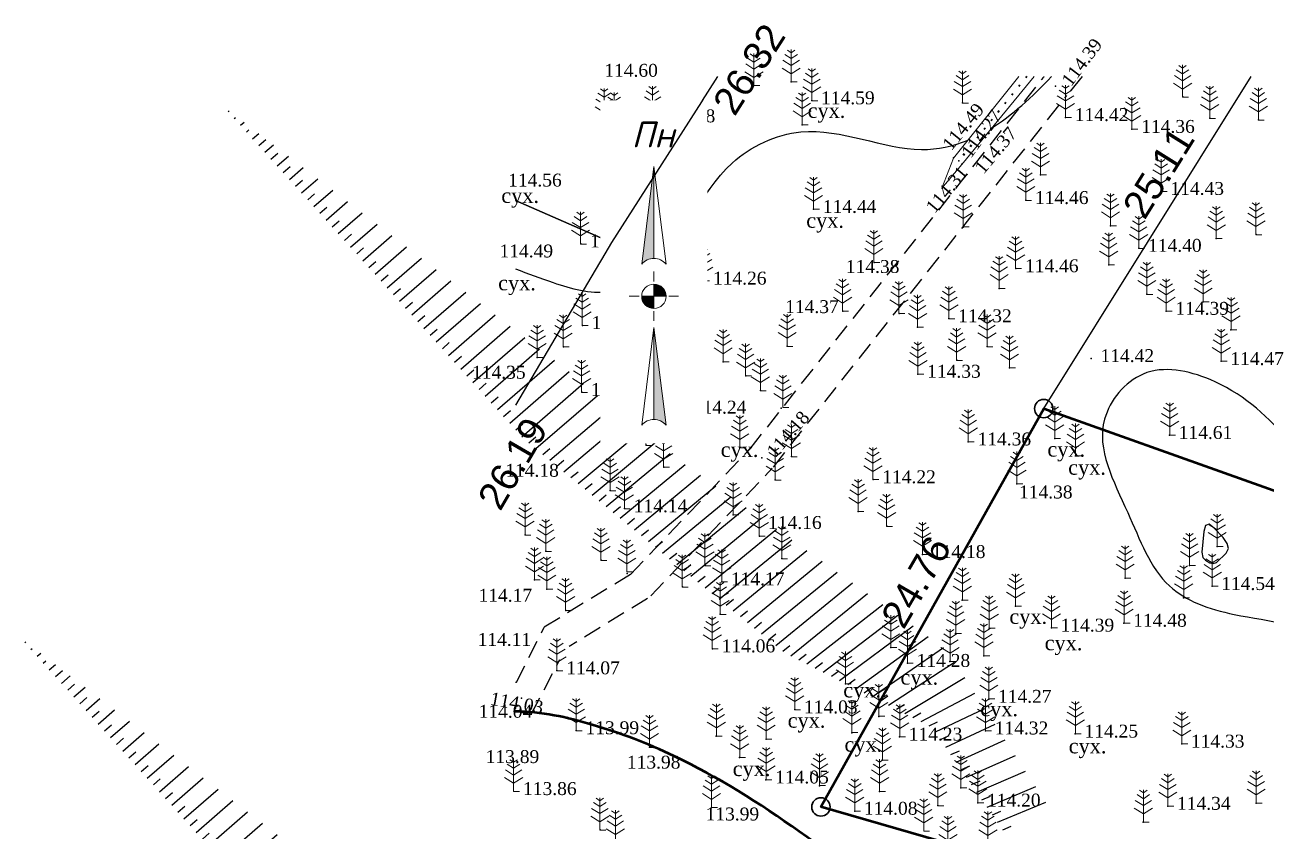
# Model space of a CAD drawing. Header units: millimetres. Extents: x 5405527 to 5405641, y 5524869 to 5524947.
# Drawn here: x 5405527.5 to 5405594.8, y 5524903.7 to 5524947.5 of the extents above; entities that cross this region are included whole.
import ezdxf
from ezdxf.enums import TextEntityAlignment as Align

# ---------------------------------------------------------------- set-up
doc = ezdxf.new("R2010")
doc.units = ezdxf.units.MM
doc.set_wipeout_variables(frame=1)
doc.linetypes.add('DASHEDX2', pattern=[1.5, 1, -0.5])
doc.linetypes.add('HIDDEN', pattern=[0.5, 0, -0.5])
for name, color, linetype, lineweight in [('#Лист (текст_ПН)', 250, 'Continuous', 0), ('#Штамп', 250, 'Continuous', 0), ('рельеф', 7, 'Continuous', 0), ('ТОЧКИ', 7, 'Continuous', 30)]:
    doc.layers.add(name, color=color, linetype=linetype, lineweight=lineweight)
for name, color, linetype in [('горизонтали', 42, 'Continuous'), ('дороги', 7, 'Continuous'), ('Ділянки_Межі', 10, 'Continuous'), ('надписи', 7, 'Continuous'), ('Откос', 7, 'Continuous'), ('отметки', 7, 'Continuous'), ('промеры', 185, 'Continuous'), ('Растительность', 7, 'Continuous')]:
    doc.layers.add(name, color=color, linetype=linetype)
doc.styles.get("Standard").update_dxf_attribs({"font": 'arial.ttf'})
doc.styles.add('times', font='times.ttf')
doc.styles.add('Мой_Топо', font='isocpeui.ttf')
doc.linetypes.add('канава 0', pattern='A,0.9,0,["|",Standard,S=0.25,R=0,X=0,Y=0],0.1', length=1)

# ---------------------------------------------------------------- blocks, each defined once
blk = doc.blocks.new('A$C51FE15A3')
at = {"layer": 'Растительность', "color": 94, "lineweight": 0}
for points in [[(-0.343, 1.489), (0, 1.267), (0.343, 1.489)], [(-0.201, 1.726), (0, 1.584), (0.201, 1.726)], [(0, 1.75), (0, 0), (0.319, 0)], [(-0.493, 0.753), (0, 0.444), (0.493, 0.753)], [(-0.447, 1.172), (0, 0.895), (0.447, 1.172)]]:
    blk.add_lwpolyline(points, dxfattribs=at)
blk = doc.blocks.new('Geo_Otkos_1', base_point=(5406079.34, 5525314.645, 108.81))
at = {"color": 0, "lineweight": -2}
for p, q in [((5406080.004, 5525313.91, 108.81), (5406080.066, 5525313.965, 108.81)), ((5406080.336, 5525313.543, 108.81), (5406080.402, 5525313.6, 108.81)), ((5406080.668, 5525313.176, 108.81), (5406080.868, 5525313.349, 108.81)), ((5406081.001, 5525312.808, 108.81), (5406081.135, 5525312.925, 108.81)), ((5406081.333, 5525312.441, 108.81), (5406081.67, 5525312.734, 108.81)), ((5406081.665, 5525312.073, 108.81), (5406082.042, 5525312.402, 108.81)), ((5406081.997, 5525311.706, 108.81), (5406082.472, 5525312.119, 108.81)), ((5406082.329, 5525311.338, 108.81), (5406082.706, 5525311.667, 108.81)), ((5406082.661, 5525310.971, 108.81), (5406083.274, 5525311.504, 108.81)), ((5406082.994, 5525310.604, 108.81), (5406083.371, 5525310.932, 108.81)), ((5406083.326, 5525310.236, 108.81), (5406084.076, 5525310.889, 108.81)), ((5406083.658, 5525309.869, 108.81), (5406084.035, 5525310.197, 108.81)), ((5406083.99, 5525309.501, 108.81), (5406084.878, 5525310.274, 108.81)), ((5406084.322, 5525309.134, 108.81), (5406084.699, 5525309.462, 108.81)), ((5406084.654, 5525308.767, 108.81), (5406085.68, 5525309.659, 108.81)), ((5406084.987, 5525308.399, 108.81), (5406085.364, 5525308.727, 108.81)), ((5406085.319, 5525308.032, 108.81), (5406086.481, 5525309.044, 108.81)), ((5406085.983, 5525307.297, 108.81), (5406087.283, 5525308.429, 108.81)), ((5406085.651, 5525307.664, 108.81), (5406086.028, 5525307.993, 108.81)), ((5406086.647, 5525306.562, 108.81), (5406088.085, 5525307.814, 108.81)), ((5406086.315, 5525306.929, 108.81), (5406086.692, 5525307.258, 108.81)), ((5406087.312, 5525305.827, 108.81), (5406088.887, 5525307.199, 108.81)), ((5406086.98, 5525306.195, 108.81), (5406087.357, 5525306.523, 108.81)), ((5406087.976, 5525305.092, 108.81), (5406089.689, 5525306.584, 108.81)), ((5406087.644, 5525305.46, 108.81), (5406088.021, 5525305.788, 108.81)), ((5406088.64, 5525304.357, 108.81), (5406090.491, 5525305.969, 108.81)), ((5406088.308, 5525304.725, 108.81), (5406088.685, 5525305.053, 108.81)), ((5406089.305, 5525303.623, 108.81), (5406091.293, 5525305.353, 108.81)), ((5406089.969, 5525302.888, 108.81), (5406092.095, 5525304.738, 108.81)), ((5406088.973, 5525303.99, 108.81), (5406089.35, 5525304.318, 108.81)), ((5406090.633, 5525302.153, 108.81), (5406092.896, 5525304.123, 108.81)), ((5406089.637, 5525303.255, 108.81), (5406090.014, 5525303.584, 108.81)), ((5406091.298, 5525301.418, 108.81), (5406093.698, 5525303.508, 108.81)), ((5406090.301, 5525302.52, 108.81), (5406090.678, 5525302.849, 108.81)), ((5406091.962, 5525300.683, 108.81), (5406094.5, 5525302.893, 108.81)), ((5406090.965, 5525301.786, 108.81), (5406091.343, 5525302.114, 108.81)), ((5406092.626, 5525299.948, 108.81), (5406095.302, 5525302.278, 108.81)), ((5406093.291, 5525299.214, 108.81), (5406096.104, 5525301.663, 108.81)), ((5406091.63, 5525301.051, 108.81), (5406092.007, 5525301.379, 108.81)), ((5406093.955, 5525298.479, 108.81), (5406096.906, 5525301.048, 108.81)), ((5406092.294, 5525300.316, 108.81), (5406092.671, 5525300.644, 108.81)), ((5406094.619, 5525297.744, 108.81), (5406097.708, 5525300.433, 108.81)), ((5406092.958, 5525299.581, 108.81), (5406093.336, 5525299.909, 108.81)), ((5406095.284, 5525297.009, 108.81), (5406098.51, 5525299.818, 108.81)), ((5406093.623, 5525298.846, 108.81), (5406094, 5525299.174, 108.81)), ((5406095.948, 5525296.274, 108.81), (5406099.292, 5525299.179, 108.81)), ((5406094.287, 5525298.111, 108.81), (5406094.664, 5525298.44, 108.81)), ((5406096.698, 5525295.63, 108.81), (5406100.052, 5525298.514, 108.81)), ((5406094.951, 5525297.376, 108.81), (5406095.329, 5525297.705, 108.81)), ((5406097.463, 5525295, 108.81), (5406100.813, 5525297.849, 108.81)), ((5406095.616, 5525296.642, 108.81), (5406095.993, 5525296.97, 108.81)), ((5406098.228, 5525294.37, 108.81), (5406101.574, 5525297.185, 108.81)), ((5406096.316, 5525295.944, 108.81), (5406096.694, 5525296.271, 108.81)), ((5406098.992, 5525293.74, 108.81), (5406102.341, 5525296.529, 108.81)), ((5406097.081, 5525295.315, 108.81), (5406097.461, 5525295.64, 108.81)), ((5406099.757, 5525293.111, 108.81), (5406103.166, 5525295.944, 108.81)), ((5406097.845, 5525294.685, 108.81), (5406098.227, 5525295.008, 108.81)), ((5406100.522, 5525292.481, 108.81), (5406103.99, 5525295.36, 108.81)), ((5406098.61, 5525294.055, 108.81), (5406098.994, 5525294.376, 108.81)), ((5406101.287, 5525291.851, 108.81), (5406104.814, 5525294.775, 108.81)), ((5406099.375, 5525293.425, 108.81), (5406099.759, 5525293.745, 108.81)), ((5406102.051, 5525291.221, 108.81), (5406105.639, 5525294.191, 108.81)), ((5406102.816, 5525290.592, 108.81), (5406106.463, 5525293.606, 108.81)), ((5406100.14, 5525292.796, 108.81), (5406100.524, 5525293.115, 108.81)), ((5406103.581, 5525289.962, 108.81), (5406107.287, 5525293.022, 108.81)), ((5406100.904, 5525292.166, 108.81), (5406101.289, 5525292.485, 108.81)), ((5406104.347, 5525289.334, 108.81), (5406108.112, 5525292.437, 108.81)), ((5406101.669, 5525291.536, 108.81), (5406102.054, 5525291.855, 108.81)), ((5406105.114, 5525288.708, 108.81), (5406108.936, 5525291.853, 108.81)), ((5406102.434, 5525290.907, 108.81), (5406102.819, 5525291.225, 108.81)), ((5406105.882, 5525288.081, 108.81), (5406109.76, 5525291.268, 108.81)), ((5406103.198, 5525290.277, 108.81), (5406103.584, 5525290.595, 108.81)), ((5406106.649, 5525287.455, 108.81), (5406110.585, 5525290.684, 108.81)), ((5406103.963, 5525289.647, 108.81), (5406104.349, 5525289.965, 108.81)), ((5406107.416, 5525286.828, 108.81), (5406111.409, 5525290.099, 108.81)), ((5406108.184, 5525286.202, 108.81), (5406112.233, 5525289.515, 108.81)), ((5406104.731, 5525289.021, 108.81), (5406105.117, 5525289.339, 108.81)), ((5406108.951, 5525285.575, 108.81), (5406113.058, 5525288.93, 108.81)), ((5406105.498, 5525288.394, 108.81), (5406105.884, 5525288.712, 108.81)), ((5406109.719, 5525284.949, 108.81), (5406113.882, 5525288.346, 108.81)), ((5406106.265, 5525287.768, 108.81), (5406106.652, 5525288.085, 108.81)), ((5406110.531, 5525284.392, 108.81), (5406114.706, 5525287.761, 108.81)), ((5406107.033, 5525287.141, 108.81), (5406107.419, 5525287.458, 108.81)), ((5406107.8, 5525286.515, 108.81), (5406108.187, 5525286.832, 108.81)), ((5406111.415, 5525283.945, 108.81), (5406115.53, 5525287.178, 108.81)), ((5406108.567, 5525285.889, 108.81), (5406108.955, 5525286.205, 108.81)), ((5406112.3, 5525283.499, 108.81), (5406116.353, 5525286.594, 108.81)), ((5406109.335, 5525285.262, 108.81), (5406109.722, 5525285.578, 108.81)), ((5406113.184, 5525283.052, 108.81), (5406117.177, 5525286.011, 108.81)), ((5406110.102, 5525284.636, 108.81), (5406110.49, 5525284.952, 108.81)), ((5406114.068, 5525282.605, 108.81), (5406118, 5525285.428, 108.81)), ((5406114.952, 5525282.158, 108.81), (5406118.824, 5525284.844, 108.81)), ((5406110.973, 5525284.169, 108.81), (5406111.365, 5525284.48, 108.81)), ((5406111.857, 5525283.722, 108.81), (5406112.253, 5525284.028, 108.81)), ((5406112.742, 5525283.275, 108.81), (5406113.141, 5525283.576, 108.81)), ((5406115.836, 5525281.711, 108.81), (5406119.427, 5525284.052, 108.81)), ((5406113.626, 5525282.828, 108.81), (5406114.03, 5525283.123, 108.81)), ((5406116.72, 5525281.264, 108.81), (5406119.976, 5525283.208, 108.81)), ((5406114.51, 5525282.381, 108.81), (5406114.918, 5525282.67, 108.81)), ((5406115.394, 5525281.934, 108.81), (5406115.808, 5525282.214, 108.81)), ((5406117.604, 5525280.817, 108.81), (5406120.525, 5525282.365, 108.81)), ((5406116.278, 5525281.487, 108.81), (5406116.702, 5525281.752, 108.81)), ((5406118.388, 5525280.256, 108.81), (5406121.074, 5525281.522, 108.81)), ((5406117.162, 5525281.04, 108.81), (5406117.597, 5525281.286, 108.81)), ((5406118.046, 5525280.593, 108.81), (5406118.495, 5525280.814, 108.81)), ((5406118.949, 5525279.439, 108.81), (5406121.624, 5525280.676, 108.81)), ((5406118.669, 5525279.848, 108.81), (5406119.122, 5525280.059, 108.81)), ((5406119.51, 5525278.623, 108.81), (5406122.175, 5525279.829, 108.81)), ((5406119.23, 5525279.031, 108.81), (5406119.684, 5525279.239, 108.81)), ((5406120.071, 5525277.806, 108.81), (5406122.725, 5525278.983, 108.81)), ((5406119.791, 5525278.215, 108.81), (5406120.247, 5525278.419, 108.81)), ((5406120.632, 5525276.99, 108.81), (5406123.276, 5525278.136, 108.81)), ((5406120.351, 5525277.398, 108.81), (5406120.809, 5525277.599, 108.81)), ((5406120.912, 5525276.582, 108.81), (5406121.372, 5525276.779, 108.81)), ((5406121.193, 5525276.173, 108.81), (5406123.827, 5525277.29, 108.81)), ((5406121.754, 5525275.357, 108.81), (5406124.377, 5525276.443, 108.81)), ((5406121.473, 5525275.765, 108.81), (5406121.934, 5525275.958, 108.81)), ((5406122.034, 5525274.948, 108.81), (5406122.497, 5525275.138, 108.81))]:
    blk.add_line(p, q, dxfattribs=at)
blk = doc.blocks.new('*U5')
at = {"color": 0}
for points in [[(-0.113, 0), (-0.109, -0.029), (-0.097, -0.056)], [(-0.113, 0), (-0.097, -0.056), (0, 0)], [(-0.097, -0.056), (0, -0.113), (0, 0)], [(-0.097, -0.056), (-0.08, -0.08), (-0.056, -0.097)], [(-0.097, -0.056), (-0.056, -0.097), (0, -0.113)], [(-0.056, -0.097), (-0.029, -0.109), (0, -0.113)]]:
    blk.add_solid(points, dxfattribs=at)
blk = doc.blocks.new('*U6')
at = {"color": 0}
for points in [[(0, 0), (0.097, 0.056), (0, 0.113)], [(0.097, 0.056), (0.029, 0.109), (0, 0.113)], [(0, 0), (0.113, 0), (0.097, 0.056)], [(0.097, 0.056), (0.056, 0.097), (0.029, 0.109)], [(0.097, 0.056), (0.08, 0.08), (0.056, 0.097)], [(0.113, 0), (0.109, 0.029), (0.097, 0.056)]]:
    blk.add_solid(points, dxfattribs=at)
blk = doc.blocks.new('*U7')
at = {"color": 0}
for points in [[(0, -1.136), (0.021, -1.138), (0, -0.288)], [(0.021, -1.138), (0.042, -1.142), (0, -0.288)], [(0.042, -1.142), (0.062, -1.15), (0, -0.288)], [(0.062, -1.15), (0.081, -1.16), (0, -0.288)], [(0.081, -1.16), (0.098, -1.173), (0, -0.288)], [(0.098, -1.173), (0.113, -1.188), (0, -0.288)]]:
    blk.add_solid(points, dxfattribs=at)
blk = doc.blocks.new('*U8')
at = {"color": 0}
for points in [[(-0.113, 0.297), (-0.098, 0.312), (0, 1.197)], [(-0.098, 0.312), (-0.081, 0.325), (0, 1.197)], [(-0.081, 0.325), (-0.062, 0.335), (0, 1.197)], [(-0.062, 0.335), (-0.042, 0.343), (0, 1.197)], [(-0.042, 0.343), (-0.021, 0.347), (0, 1.197)], [(-0.021, 0.347), (0, 0.349), (0, 1.197)]]:
    blk.add_solid(points, dxfattribs=at)
blk = doc.blocks.new('#Північ')
at = {"color": 7}
blk.add_wipeout([(-2.901, 10.635), (2.901, 10.635), (2.901, -7.981), (-2.901, -7.981)], dxfattribs=at).dxf.layer = '#Лист (текст_ПН)'
at = {"layer": '#Лист (текст_ПН)'}
for p, q in [((-0.663, 1.748), (0, 7.043)), ((0, 7.043), (0, 2.052)), ((0, 7.043), (0.663, 1.748)), ((0, 1.337), (0, 0.807)), ((-1.337, 0), (-0.807, 0)), ((-0.662, 0), (0.662, 0)), ((0, 0.662), (0, -0.662)), ((1.337, 0), (0.807, 0)), ((0, -1.337), (0, -0.807)), ((-0.663, -6.99), (0, -1.695)), ((0, -1.695), (0.663, -6.99)), ((0, -1.695), (0, -6.686))]:
    blk.add_line(p, q, dxfattribs=at)
at = {"layer": '#Лист (текст_ПН)', "flags": 128}
for points in [[(0, 7.043), (-0.663, 1.748, -0.218585), (0, 2.052)], [(0, 0), (-0.662, 0, 0.414214), (0, -0.662)]]:
    blk.add_lwpolyline(points, format="xyb", close=True, dxfattribs=at)
at = {"layer": '#Лист (текст_ПН)'}
blk.add_circle((0, 0), 0.662, dxfattribs=at)
for centre in [(0, 1.178), (0, -7.56)]:
    blk.add_arc(centre, 0.874, 40.67981, 139.32019, dxfattribs=at)
at = {"layer": '#Лист (текст_ПН)', "xscale": 5.883850111352785, "yscale": 5.883850111352785, "zscale": 5.883850111352785}
for name in ['*U8', '*U5', '*U6', '*U7']:
    blk.add_blockref(name, (0, 0), dxfattribs=at)
at = {"layer": '#Лист (текст_ПН)', "style": 'Мой_Топо'}
blk.add_text('Пн', height=1.4, dxfattribs=at).set_placement((-1.217, 8.077))

msp = doc.modelspace()

# ---------------------------------------------------------------- linework, layer by layer
at = {"layer": 'горизонтали', "color": 32}
msp.add_polyline3d([(5405591.357, 5524918.872, 114.5), (5405591.417, 5524918.582, 114.5), (5405591.547, 5524918.432, 114.5), (5405591.797, 5524918.282, 114.5), (5405591.967, 5524918.242, 114.5), (5405592.157, 5524918.312, 114.5), (5405592.677, 5524918.812, 114.5), (5405592.797, 5524919.062, 114.5), (5405592.737, 5524919.342, 114.5), (5405592.507, 5524919.662, 114.5), (5405592.017, 5524920.172, 114.5), (5405591.747, 5524920.382, 114.5), (5405591.557, 5524920.312, 114.5), (5405591.457, 5524919.982, 114.5), (5405591.357, 5524918.872, 114.5)], close=True, dxfattribs=at)
msp.add_open_spline([(5405579.884, 5524941.847), (5405581.052, 5524942.559), (5405582.152, 5524943.553), (5405583.19, 5524944.671)], degree=3, dxfattribs=at)
for points, knots in [([(5405554.104, 5524934.238), (5405554.781, 5524933.977), (5405556.383, 5524933.384), (5405559.022, 5524932.609), (5405563.04, 5524934.883), (5405564.467, 5524939.748), (5405570.406, 5524942.574), (5405575.016, 5524940.261), (5405577.86, 5524940.889), (5405578.67, 5524941.224)], [732.809728, 732.809728, 732.809728, 732.809728, 735.00311, 738.019619, 740.550249, 747.898578, 751.982983, 758.604928, 761.388226, 761.388226, 761.388226, 761.388226]), ([(5405636.848, 5524927.272), (5405635.449, 5524925.902), (5405631.407, 5524926.116), (5405627.008, 5524928.61), (5405623.809, 5524924.256), (5405617.701, 5524922.243), (5405611.057, 5524919.668), (5405603.931, 5524918.417), (5405598.683, 5524920.948), (5405595.986, 5524925.393), (5405592.528, 5524928.323), (5405588.104, 5524929.248), (5405585.037, 5524925.476), (5405587.396, 5524921.239), (5405588.984, 5524916.75), (5405593.479, 5524915.153), (5405599.008, 5524914.932), (5405598.878, 5524908.421), (5405606.817, 5524906.776), (5405608.307, 5524897.151), (5405615.343, 5524898.956), (5405617.751, 5524893.311), (5405623.768, 5524890.887), (5405626.725, 5524885.692), (5405628.214, 5524880.763), (5405622.772, 5524879.375), (5405623.95, 5524874.579), (5405624.679, 5524871.825), (5405624.958, 5524870.918)], [904.297329, 904.297329, 904.297329, 904.297329, 910.48747, 913.839474, 917.961004, 923.821409, 933.371758, 939.353154, 944.920824, 949.533728, 954.71556, 958.361713, 961.571803, 966.784207, 971.370375, 975.210912, 980.580361, 985.005609, 990.407517, 1001.45042, 1004.85445, 1007.86787, 1017.487334, 1022.90954, 1026.380728, 1030.095834, 1035.395338, 1038.215302, 1038.215302, 1038.215302, 1038.215302])]:
    msp.add_open_spline(points, degree=3, knots=knots, dxfattribs=at)
at = {"layer": 'горизонтали', "color": 32, "lineweight": 50}
msp.add_open_spline([(5405606.456, 5524869.158), (5405605.877, 5524869.753), (5405604.523, 5524871.087), (5405599.067, 5524873.137), (5405593.856, 5524878.42), (5405589.938, 5524885.301), (5405583.797, 5524888.195), (5405581.689, 5524894.807), (5405573.344, 5524900.693), (5405566.272, 5524906.56), (5405558.499, 5524909.553), (5405555.505, 5524910.217), (5405554.104, 5524910.228)], degree=3, knots=[95.517258, 95.517258, 95.517258, 95.517258, 97.981196, 101.219145, 112.663477, 119.411918, 124.483522, 131.95838, 138.574265, 154.543619, 159.30047, 163.524323, 163.524323, 163.524323, 163.524323], dxfattribs=at)
at = {"layer": 'дороги', "color": 7, "linetype": 'DASHEDX2'}
for points, elevation in [([(5405566.847, 5524924.477), (5405582.777, 5524944.64)], 114.177), ([(5405582.802, 5524944.671), (5405582.783, 5524944.647)], 115.341), ([(5405584.86, 5524944.671), (5405584.027, 5524943.641)], 115.341), ([(5405568.103, 5524923.485), (5405584.033, 5524943.648)], 114.177), ([(5405560.349, 5524917.658), (5405566.909, 5524924.547)], 113.813), ([(5405561.448, 5524916.494), (5405568.041, 5524923.415)], 113.813), ([(5405554.104, 5524911.817), (5405554.172, 5524911.804), (5405555.665, 5524914.791)], 113.813), ([(5405554.104, 5524910.233), (5405554.962, 5524910.07), (5405556.524, 5524913.043)], 113.813)]:
    msp.add_lwpolyline(points, dxfattribs=dict(at, elevation=elevation))
for points in [[(5405560.349, 5524917.658), (5405555.665, 5524914.791)], [(5405561.272, 5524916.348), (5405557.016, 5524913.743)]]:
    msp.add_lwpolyline(points, dxfattribs=at)
at = {"layer": 'Ділянки_Межі'}
for points in [[(5405565.079, 5524944.671), (5405559.319, 5524935.658), (5405554.104, 5524937.941)], [(5405603.563, 5524944.671), (5405624.379, 5524935.557), (5405615.397, 5524915.042), (5405582.776, 5524926.653)], [(5405582.776, 5524926.653), (5405594.026, 5524944.671)], [(5405554.104, 5524937.941), (5405559.319, 5524935.658), (5405554.104, 5524926.834)]]:
    msp.add_lwpolyline(points, dxfattribs=at)
at = {"layer": 'Ділянки_Межі', "lineweight": 25}
msp.add_lwpolyline([(5405636.848, 5524886.278), (5405636.486, 5524886.378), (5405606.49, 5524894.695), (5405570.683, 5524905.043), (5405582.776, 5524926.653), (5405594.026, 5524944.671)], dxfattribs=at)
at = {"layer": 'Ділянки_Межі', "lineweight": 50}
msp.add_lwpolyline([(5405570.683, 5524905.043), (5405582.776, 5524926.653), (5405615.397, 5524915.042), (5405606.49, 5524894.695)], close=True, dxfattribs=at)
at = {"layer": 'отметки', "color": 7}
for p in [(5405567.048, 5524944.18, 114.645), (5405569.072, 5524944.384, 114.612), (5405583.405, 5524944.144, 114.395), (5405570.193, 5524943.367, 114.592), (5405590.317, 5524943.562, 114.337), (5405578.373, 5524943.238, 114.574), (5405558.914, 5524942.27, 114.571), (5405559.455, 5524942.049, 114.568), (5405561.546, 5524942.386, 114.578), (5405569.671, 5524942.06, 114.501), (5405583.96, 5524942.455, 114.418), (5405591.78, 5524942.414, 114.28), (5405594.422, 5524942.322, 114.29), (5405587.564, 5524941.816, 114.362), (5405577.881, 5524940.256, 114.485), (5405578.161, 5524940.105, 114.275), (5405578.331, 5524939.909, 114.366), (5405582.605, 5524939.337, 114.448), (5405577.259, 5524938.624, 114.312), (5405581.799, 5524937.955, 114.459), (5405589.15, 5524938.451, 114.432), (5405570.288, 5524937.472, 114.438), (5405586.4, 5524936.577, 114.441), (5405578.402, 5524936.491, 114.438), (5405592.139, 5524935.891, 114.409), (5405594.298, 5524936.104, 114.322), (5405557.66, 5524935.598, 114.928), (5405587.937, 5524935.361, 114.396), (5405573.569, 5524934.583, 114.385), (5405581.258, 5524934.255, 114.456), (5405586.3, 5524934.453, 114.43), (5405564.326, 5524933.583, 114.262), (5405580.361, 5524933.172, 114.424), (5405588.37, 5524932.86, 114.393), (5405571.868, 5524931.942, 114.367), (5405589.421, 5524931.946, 114.386), (5405591.435, 5524932.451, 114.406), (5405557.739, 5524931.17, 114.339), (5405574.924, 5524931.813, 114.335), (5405577.631, 5524931.541, 114.318), (5405575.932, 5524931.075, 114.356), (5405592.931, 5524930.93, 114.499), (5405556.709, 5524930.01, 114.251), (5405568.854, 5524930.038, 114.283), (5405579.7, 5524930.02, 114.361), (5405555.291, 5524929.432, 114.29), (5405565.389, 5524929.196, 114.275), (5405578.057, 5524929.281, 114.348), (5405585.357, 5524929.378, 114.423), (5405592.401, 5524929.22, 114.472), (5405575.95, 5524928.532, 114.33), (5405580.923, 5524928.864, 114.354), (5405566.605, 5524928.434, 114.26), (5405557.706, 5524927.541, 114.218), (5405567.404, 5524927.63, 114.236), (5405563.232, 5524926.582, 114.243), (5405568.531, 5524926.676, 114.177), (5405561.612, 5524926.227, 114.19), (5405589.598, 5524925.209, 114.614), (5405561.193, 5524924.67, 114.191), (5405566.286, 5524924.536, 114.313), (5405578.683, 5524924.857, 114.356), (5405583.369, 5524925.039, 114.423), (5405567.475, 5524923.981, 114.177), (5405569.083, 5524924.049, 114.261), (5405584.506, 5524924.096, 114.425), (5405562.157, 5524923.477, 114.125), (5405568.205, 5524922.79, 114.24), (5405573.513, 5524922.804, 114.22), (5405581.312, 5524922.568, 114.379), (5405559.243, 5524922.208, 114.239), (5405560.027, 5524921.231, 114.142), (5405572.706, 5524921.077, 114.193), (5405565.927, 5524920.898, 114.21), (5405554.631, 5524919.798, 114.211), (5405567.344, 5524919.737, 114.157), (5405574.253, 5524920.27, 114.189), (5405592.184, 5524919.176, 114.462), (5405555.759, 5524918.911, 114.163), (5405558.752, 5524918.428, 114.147), (5405568.568, 5524918.52, 114.191), (5405576.205, 5524918.747, 114.175), (5405560.167, 5524917.708, 114.169), (5405564.395, 5524918.138, 114.201), (5405590.677, 5524918.146, 114.527), (5405555.143, 5524917.363, 114.141), (5405565.301, 5524917.264, 114.169), (5405587.185, 5524917.457, 114.475), (5405555.82, 5524916.865, 114.141), (5405563.169, 5524916.976, 114.094), (5405590.359, 5524916.386, 114.453), (5405591.907, 5524917.013, 114.541), (5405556.834, 5524915.704, 114.102), (5405578.354, 5524916.261, 114.328), (5405581.24, 5524915.939, 114.361), (5405565.226, 5524915.501, 114.165), (5405587.129, 5524915.019, 114.48), (5405577.99, 5524914.457, 114.321), (5405579.811, 5524914.742, 114.323), (5405583.19, 5524914.756, 114.387), (5405574.477, 5524913.684, 114.256), (5405564.796, 5524913.629, 114.063), (5405579.525, 5524913.24, 114.334), (5405556.363, 5524912.437, 114.075), (5405575.378, 5524912.84, 114.284), (5405577.684, 5524912.933, 114.27), (5405572.015, 5524911.724, 114.145), (5405554.437, 5524910.937, 114.031), (5405569.266, 5524910.32, 114.028), (5405579.792, 5524910.893, 114.266), (5405573.82, 5524909.957, 114.239), (5405557.411, 5524909.19, 113.994), (5405572.365, 5524909.072, 114.116), (5405579.615, 5524909.176, 114.32), (5405584.486, 5524909.005, 114.248), (5405561.382, 5524908.277, 113.984), (5405565.003, 5524908.883, 114.068), (5405567.709, 5524908.713, 114.079), (5405574.949, 5524908.844, 114.227), (5405590.262, 5524908.461, 114.331), (5405566.272, 5524907.717, 114.066), (5405574.014, 5524907.578, 114.103), (5405567.702, 5524906.514, 114.047), (5405570.601, 5524906.196, 114.044), (5405573.863, 5524905.874, 114.137), (5405578.27, 5524906.079, 114.176), (5405564.745, 5524905.007, 113.991), (5405577.022, 5524905.112, 114.103), (5405579.198, 5524905.263, 114.202), (5405589.508, 5524905.089, 114.337), (5405594.295, 5524905.251, 114.34), (5405572.517, 5524904.82, 114.079), (5405588.175, 5524904.222, 114.306), (5405558.699, 5524903.797, 113.754)]:
    msp.add_point(p, dxfattribs=at)
at = {"layer": 'рельеф', "color": 7, "linetype": 'канава 0', "elevation": 115.42}
msp.add_lwpolyline([(5405581.42, 5524944.671), (5405577.88, 5524940.25), (5405577.25, 5524938.62), (5405578.33, 5524939.9), (5405582.263, 5524944.671)], dxfattribs=at)
at = {"layer": 'рельеф', "color": 7, "linetype": 'HIDDEN', "lineweight": 40, "elevation": 115.3}
msp.add_lwpolyline([(5405581.86, 5524944.671), (5405578.16, 5524940.1)], dxfattribs=at)
at = {"layer": 'ТОЧКИ'}
for centre in [(5405559.319, 5524935.658), (5405582.776, 5524926.653), (5405570.683, 5524905.043)]:
    msp.add_circle(centre, 0.5, dxfattribs=at)

# ---------------------------------------------------------------- block references
at = {"layer": 'Откос', "color": 7}
for p in [(5405537.853, 5524943.499, 102.36), (5405526.822, 5524914.685, 100.01)]:
    msp.add_blockref('Geo_Otkos_1', p, dxfattribs=at)
at = {"layer": 'Растительность', "color": 7}
for p in [(5405569.07, 5524944.38, 114.61), (5405567.05, 5524944.18, 114.65), (5405570.19, 5524943.36, 114.59), (5405578.37, 5524943.23, 114.57), (5405590.31, 5524943.55, 114.34), (5405558.92, 5524942.28, 114.57), (5405561.55, 5524942.4, 114.58), (5405583.96, 5524942.45, 114.42), (5405591.78, 5524942.4, 114.28), (5405594.42, 5524942.31, 114.29), (5405559.46, 5524942.06, 114.57), (5405569.67, 5524942.05, 114.5), (5405587.56, 5524941.81, 114.36), (5405582.6, 5524939.33, 114.45), (5405589.15, 5524938.44, 114.43), (5405581.8, 5524937.95, 114.46), (5405570.28, 5524937.47, 114.44), (5405578.403, 5524936.523, 114.177), (5405586.4, 5524936.57, 114.44), (5405557.64, 5524935.58, 114.93), (5405592.14, 5524935.88, 114.41), (5405594.29, 5524936.09, 114.32), (5405587.93, 5524935.35, 114.4), (5405573.56, 5524934.58, 114.38), (5405581.25, 5524934.25, 114.46), (5405586.3, 5524934.45, 114.43), (5405564.32, 5524933.58, 114.26), (5405580.36, 5524933.17, 114.42), (5405588.37, 5524932.85, 114.39), (5405591.43, 5524932.44, 114.41), (5405571.86, 5524931.94, 114.37), (5405574.92, 5524931.81, 114.33), (5405577.63, 5524931.53, 114.32), (5405589.42, 5524931.94, 114.39), (5405557.73, 5524931.16, 114.34), (5405575.93, 5524931.07, 114.36), (5405592.94, 5524930.93, 114.5), (5405555.29, 5524929.43, 114.29), (5405556.7, 5524930, 114.25), (5405568.85, 5524930.03, 114.28), (5405579.7, 5524930.01, 114.36), (5405565.38, 5524929.19, 114.28), (5405578.05, 5524929.27, 114.35), (5405580.92, 5524928.86, 114.35), (5405592.41, 5524929.22, 114.47), (5405566.6, 5524928.43, 114.26), (5405575.95, 5524928.52, 114.33), (5405557.7, 5524927.53, 114.22), (5405567.4, 5524927.62, 114.24), (5405568.622, 5524926.723, 114.177), (5405561.61, 5524926.22, 114.19), (5405563.23, 5524926.58, 114.24), (5405578.68, 5524924.85, 114.36), (5405583.37, 5524925.03, 114.42), (5405589.61, 5524925.22, 114.61), (5405561.19, 5524924.66, 114.19), (5405566.28, 5524924.53, 114.31), (5405569.08, 5524924.04, 114.26), (5405584.5, 5524924.09, 114.42), (5405562.15, 5524923.47, 114.12), (5405568.2, 5524922.78, 114.24), (5405573.51, 5524922.8, 114.22), (5405559.24, 5524922.2, 114.24), (5405581.32, 5524922.57, 114.38), (5405560.02, 5524921.22, 114.14), (5405565.92, 5524920.89, 114.21), (5405572.7, 5524921.07, 114.19), (5405574.25, 5524920.26, 114.19), (5405554.63, 5524919.79, 114.21), (5405567.34, 5524919.73, 114.16), (5405555.75, 5524918.9, 114.16), (5405576.2, 5524918.74, 114.18), (5405592.19, 5524919.18, 114.46), (5405558.75, 5524918.42, 114.15), (5405564.39, 5524918.13, 114.2), (5405568.56, 5524918.51, 114.19), (5405590.69, 5524918.15, 114.53), (5405555.14, 5524917.36, 114.14), (5405560.156, 5524917.791, 113.813), (5405587.19, 5524917.46, 114.48), (5405555.81, 5524916.86, 114.14), (5405563.16, 5524916.97, 114.09), (5405565.3, 5524917.26, 114.17), (5405591.92, 5524917.02, 114.54), (5405578.36, 5524916.27, 114.33), (5405581.25, 5524915.94, 114.36), (5405590.37, 5524916.39, 114.45), (5405556.83, 5524915.7, 114.1), (5405565.22, 5524915.49, 114.16), (5405579.82, 5524914.75, 114.32), (5405583.2, 5524914.76, 114.39), (5405587.14, 5524915.02, 114.48), (5405578, 5524914.46, 114.32), (5405564.79, 5524913.62, 114.06), (5405574.48, 5524913.69, 114.26), (5405575.38, 5524912.85, 114.28), (5405577.69, 5524912.94, 114.27), (5405579.53, 5524913.24, 114.33), (5405556.36, 5524912.43, 114.07), (5405572.01, 5524911.72, 114.14), (5405579.8, 5524910.9, 114.27), (5405569.26, 5524910.31, 114.03), (5405573.83, 5524909.96, 114.24), (5405557.41, 5524909.18, 113.99), (5405565.01, 5524908.89, 114.07), (5405567.71, 5524908.72, 114.08), (5405572.37, 5524909.08, 114.12), (5405574.96, 5524908.85, 114.23), (5405579.62, 5524909.18, 114.32), (5405584.49, 5524909.01, 114.25), (5405561.38, 5524908.27, 113.98), (5405590.27, 5524908.46, 114.33), (5405566.28, 5524907.72, 114.07), (5405574.02, 5524907.58, 114.1), (5405567.71, 5524906.52, 114.05), (5405554.01, 5524905.88, 113.86), (5405570.61, 5524906.2, 114.04), (5405573.87, 5524905.88, 114.14), (5405578.28, 5524906.08, 114.18), (5405579.2, 5524905.27, 114.2), (5405594.3, 5524905.25, 114.34), (5405564.75, 5524905.01, 113.99), (5405572.52, 5524904.82, 114.08), (5405577.03, 5524905.11, 114.1), (5405589.51, 5524905.09, 114.34), (5405588.18, 5524904.22, 114.31), (5405558.69, 5524903.79, 113.75), (5405576.26, 5524903.73, 114.12), (5405559.53, 5524903.11, 113.76), (5405577.58, 5524902.8, 113.97), (5405579.75, 5524903.05, 114.11)]:
    msp.add_blockref('A$C51FE15A3', p, dxfattribs=at)

# ---------------------------------------------------------------- texts
at = {"layer": 'надписи', "color": 7, "style": 'times'}
for p in [(5405569.963, 5524943.229, 111.861), (5405553.341, 5524938.615, 111.861), (5405569.887, 5524937.265, 111.861), (5405553.169, 5524933.874, 111.861), (5405565.246, 5524924.833, 111.861), (5405582.973, 5524924.849, 111.861), (5405584.102, 5524923.866, 111.861), (5405580.912, 5524915.775, 111.861), (5405582.826, 5524914.344, 111.861), (5405575.003, 5524912.479, 111.861), (5405571.897, 5524911.783, 111.861), (5405579.334, 5524910.765, 111.861), (5405568.88, 5524910.141, 111.861), (5405571.963, 5524908.838, 111.861), (5405584.129, 5524908.75, 111.861), (5405565.897, 5524907.517, 111.861)]:
    msp.add_text('сух.', height=0.8, dxfattribs=at).set_placement(p, align=Align.TOP_LEFT)
at = {"layer": 'отметки', "color": 7, "style": 'times'}
for s, rotation, p in [('114.39', 52.95371, (5405583.687, 5524944.499, 114.395)), ('114.49', 50.8634, (5405577.212, 5524941.045, 114.485)), ('114.27', 53.46493, (5405578.242, 5524940.604, 114.275)), ('114.37', 49.93359, (5405578.967, 5524939.782, 114.366)), ('114.31', 50.05647, (5405576.313, 5524937.648, 114.312)), ('114.18', 49.06485, (5405567.677, 5524924.402, 114.177)), ('114.03', 349.87362, (5405552.812, 5524911.285, 114.031))]:
    msp.add_text(s, height=0.7, rotation=rotation, dxfattribs=at).set_placement(p, align=Align.TOP_LEFT)
for s, p in [('114.60', (5405558.929, 5524945.359, 114.599)), ('114.59', (5405570.693, 5524943.867, 114.592)), ('114.58', (5405562.046, 5524942.886, 114.578)), ('114.42', (5405584.46, 5524942.955, 114.418)), ('114.36', (5405588.064, 5524942.316, 114.362)), ('114.56', (5405553.713, 5524939.404, 114.563)), ('114.43', (5405589.65, 5524938.951, 114.432)), ('114.44', (5405570.788, 5524937.972, 114.438)), ('114.46', (5405582.299, 5524938.455, 114.459)), ('114.93', (5405558.16, 5524936.098, 114.928)), ('114.49', (5405553.244, 5524935.558, 114.493)), ('114.40', (5405588.437, 5524935.861, 114.396)), ('114.38', (5405572.036, 5524934.715, 114.385)), ('114.46', (5405581.758, 5524934.755, 114.456)), ('114.26', (5405564.826, 5524934.083, 114.262)), ('114.37', (5405568.745, 5524932.538, 114.367)), ('114.32', (5405578.131, 5524932.041, 114.318)), ('114.39', (5405589.921, 5524932.446, 114.386)), ('114.34', (5405558.239, 5524931.67, 114.339)), ('114.42', (5405585.857, 5524929.878, 114.423)), ('114.47', (5405592.901, 5524929.72, 114.472)), ('114.35', (5405551.754, 5524928.978, 114.349)), ('114.33', (5405576.45, 5524929.032, 114.33)), ('114.22', (5405558.206, 5524928.041, 114.218)), ('114.24', (5405563.732, 5524927.082, 114.243)), ('114.36', (5405579.183, 5524925.357, 114.356)), ('114.61', (5405590.098, 5524925.709, 114.614)), ('114.18', (5405553.555, 5524923.656, 114.178)), ('114.22', (5405574.013, 5524923.304, 114.22)), ('114.38', (5405581.434, 5524922.48, 114.379)), ('114.14', (5405560.527, 5524921.731, 114.142)), ('114.16', (5405567.817, 5524920.826, 114.157)), ('114.18', (5405576.705, 5524919.247, 114.175)), ('114.17', (5405565.801, 5524917.764, 114.169)), ('114.54', (5405592.407, 5524917.513, 114.541)), ('114.17', (5405552.104, 5524916.879, 114.171)), ('114.39', (5405583.69, 5524915.256, 114.387)), ('114.48', (5405587.629, 5524915.519, 114.48)), ('114.11', (5405552.055, 5524914.481, 114.113)), ('114.06', (5405565.296, 5524914.129, 114.063)), ('114.28', (5405575.878, 5524913.34, 114.284)), ('114.07', (5405556.863, 5524912.937, 114.075)), ('114.27', (5405580.292, 5524911.393, 114.266)), ('114.04', (5405552.111, 5524910.58, 114.041)), ('114.03', (5405569.766, 5524910.82, 114.028)), ('113.99', (5405557.911, 5524909.69, 113.994)), ('114.32', (5405580.115, 5524909.676, 114.32)), ('114.23', (5405575.449, 5524909.344, 114.227)), ('114.25', (5405584.986, 5524909.505, 114.248)), ('114.33', (5405590.762, 5524908.961, 114.331)), ('113.89', (5405552.493, 5524908.124, 113.891)), ('113.98', (5405560.154, 5524907.823, 113.984)), ('114.05', (5405568.202, 5524907.014, 114.047)), ('113.86', (5405554.521, 5524906.388, 113.865)), ('114.20', (5405579.698, 5524905.763, 114.202)), ('114.34', (5405590.008, 5524905.589, 114.337)), ('113.99', (5405564.425, 5524905.01, 113.991)), ('114.08', (5405573.017, 5524905.32, 114.079))]:
    msp.add_text(s, height=0.7, dxfattribs=at).set_placement(p, align=Align.TOP_LEFT)
at = {"layer": 'промеры', "char_height": 1.5, "attachment_point": 1}
for s, insert, rotation in [('26.32', (5405564.738, 5524943.269), 57.43054), ('25.11', (5405586.977, 5524937.637, -107.24), 57.99515), ('26.19', (5405551.987, 5524921.792), 59.77817), ('24.76', (5405573.876, 5524915.371), 59.77817)]:
    msp.add_mtext(s, dxfattribs=dict(at, insert=insert, rotation=rotation))

# ---------------------------------------------------------------- next in the draw order: block references
at = {"layer": '#Штамп'}
msp.add_blockref('#Північ', (5405561.621, 5524932.748, 242.873), dxfattribs=at)

# ---------------------------------------------------------------- next in the draw order: linework, layer by layer
at = {"layer": 'Ділянки_Межі', "lineweight": 25}
msp.add_lwpolyline([(5405565.079, 5524944.671), (5405559.319, 5524935.658), (5405554.104, 5524926.834)], dxfattribs=at)

doc.saveas('drawing.dxf')
